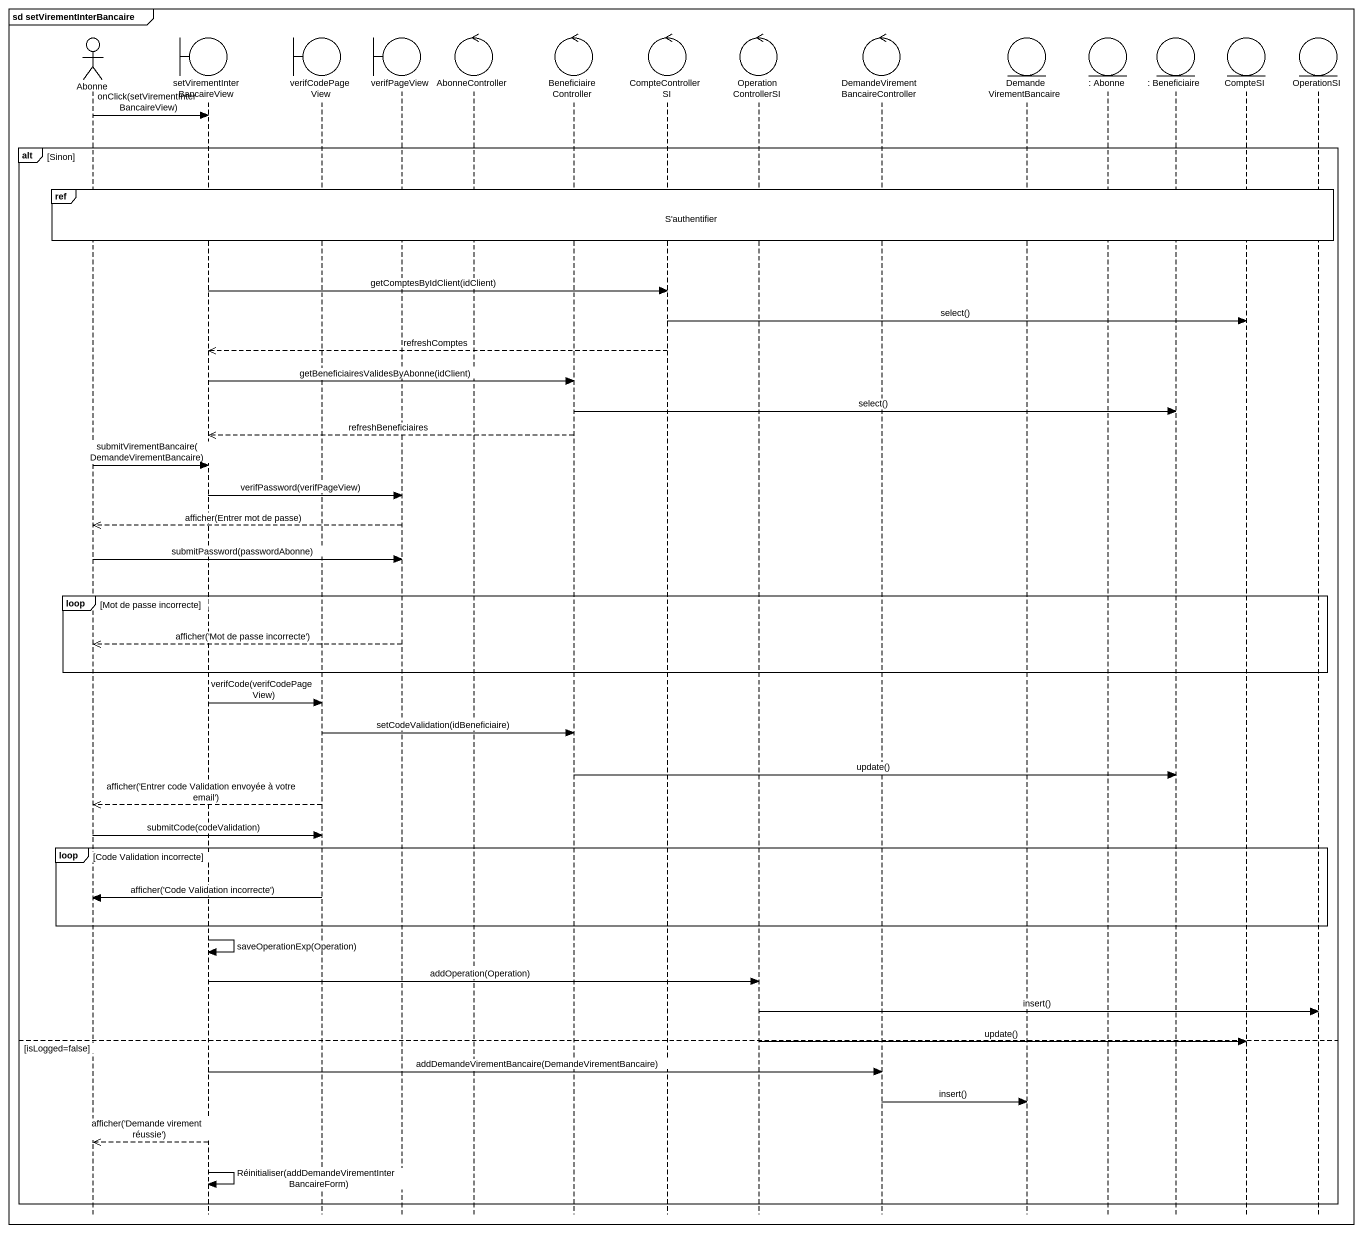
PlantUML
@startuml
mainframe sd setVirementInterBancaire
hide footbox
actor Abonne
boundary setVirementInterBancaireView
boundary verifCodePageView
boundary verifPageView
control AbonneController
control BeneficiaireController
control CompteControllerSI
control OperationControllerSI
control "DemandeVirementBancaireController" as DemandeVirementBancaireContr
entity DemandeVirementBancaire
entity ": Abonne" as Abonne_2
entity ": Beneficiaire" as Beneficiaire
entity CompteSI
entity OperationSI

Abonne -> setVirementInterBancaireView : onClick(setVirementInterBancaireView)
alt Sinon
  ref over Abonne, setVirementInterBancaireView, verifCodePageView, verifPageView, AbonneController, BeneficiaireController, CompteControllerSI, OperationControllerSI, DemandeVirementBancaireContr, DemandeVirementBancaire, Abonne_2, Beneficiaire, CompteSI, OperationSI : S'authentifier
  setVirementInterBancaireView -> CompteControllerSI : getComptesByIdClient(idClient)
  CompteControllerSI -> CompteSI : select()
  CompteControllerSI -->> setVirementInterBancaireView : refreshComptes
  setVirementInterBancaireView -> BeneficiaireController : getBeneficiairesValidesByAbonne(idClient)
  BeneficiaireController -> Beneficiaire : select()
  BeneficiaireController -->> setVirementInterBancaireView : refreshBeneficiaires
  Abonne -> setVirementInterBancaireView : submitVirementBancaire(DemandeVirementBancaire)
  setVirementInterBancaireView -> verifPageView : verifPassword(verifPageView)
  verifPageView -->> Abonne : afficher(Entrer mot de passe)
  Abonne -> verifPageView : submitPassword(passwordAbonne)
  loop Mot de passe incorrecte
    verifPageView -->> Abonne : afficher('Mot de passe incorrecte')
  end
  setVirementInterBancaireView -> verifCodePageView : verifCode(verifCodePageView)
  verifCodePageView -> BeneficiaireController : setCodeValidation(idBeneficiaire)
  BeneficiaireController -> Beneficiaire : update()
  verifCodePageView -->> Abonne : afficher('Entrer code Validation envoyée à votre email')
  Abonne -> verifCodePageView : submitCode(codeValidation)
  loop Code Validation incorrecte
    verifCodePageView -> Abonne : afficher('Code Validation incorrecte')
  end
  setVirementInterBancaireView -> setVirementInterBancaireView : saveOperationExp(Operation)
  setVirementInterBancaireView -> OperationControllerSI : addOperation(Operation)
  OperationControllerSI -> OperationSI : insert()
else isLogged=false
  OperationControllerSI -> CompteSI : update()
  setVirementInterBancaireView -> DemandeVirementBancaireContr : addDemandeVirementBancaire(DemandeVirementBancaire)
  DemandeVirementBancaireContr -> DemandeVirementBancaire : insert()
  setVirementInterBancaireView -->> Abonne : afficher('Demande virement réussie')
  setVirementInterBancaireView -> setVirementInterBancaireView : Réinitialiser(addDemandeVirementInterBancaireForm)
end
@enduml
